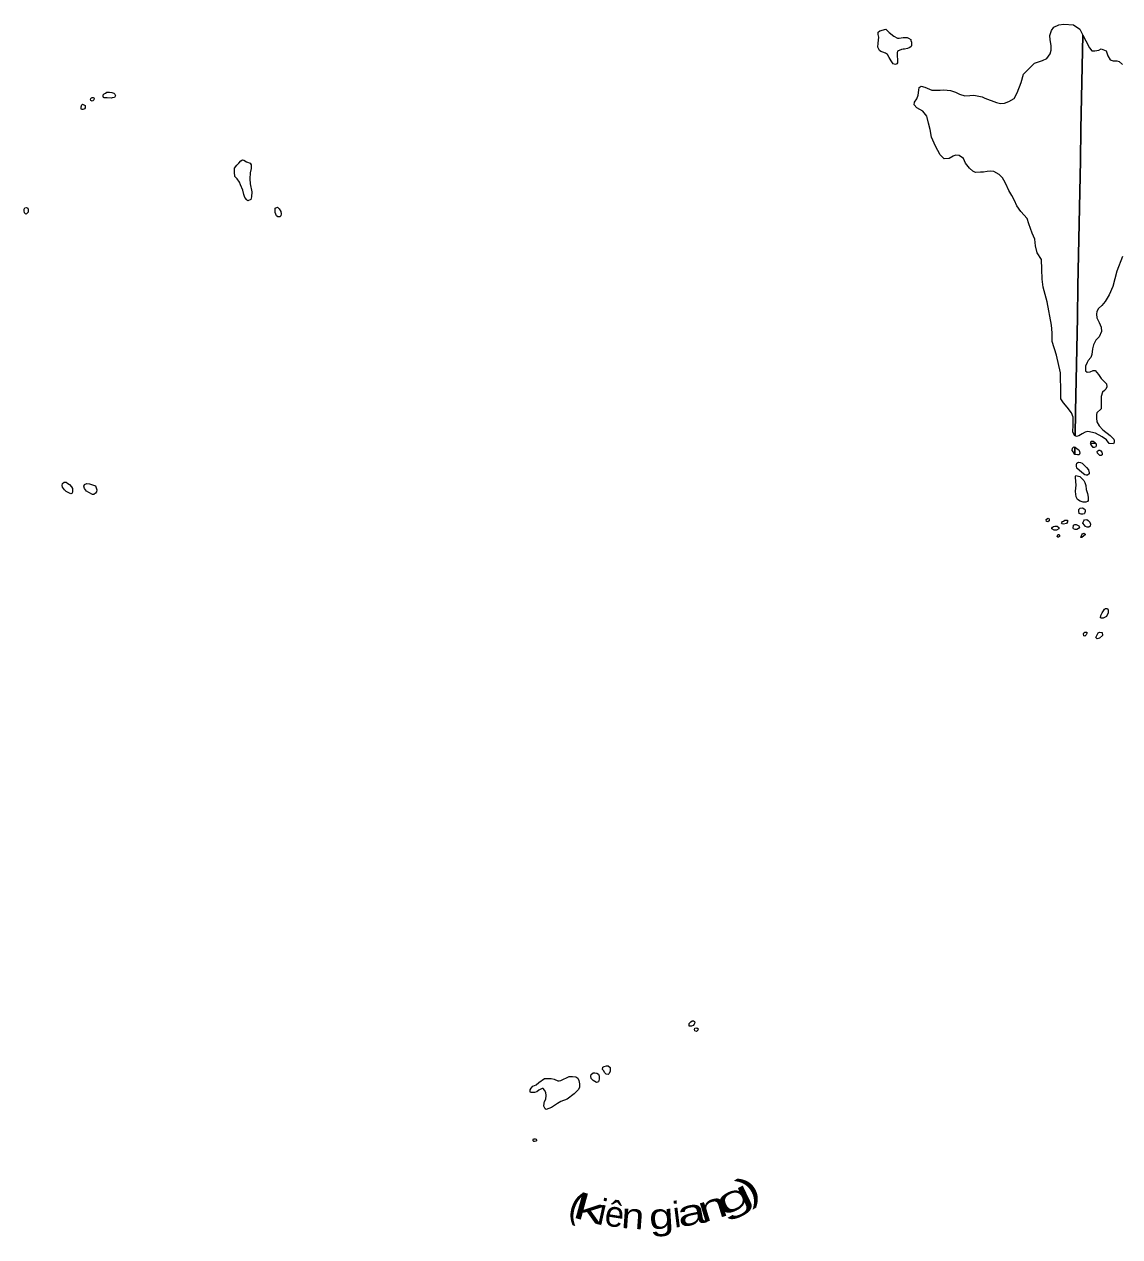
# Model space of a CAD drawing. Header units: metres. Extents: x -835890 to 1024355, y 79891 to 2211954.
# Drawn here: x -562922 to -433987, y 580279 to 722965 of the extents above; entities that cross this region are included whole.
import ezdxf
from ezdxf.enums import TextEntityAlignment as Align

# ---------------------------------------------------------------- set-up
doc = ezdxf.new("R2010")
doc.units = ezdxf.units.M
doc.header["$LTSCALE"] = 2200
doc.layers.add('15', color=7, linetype='Continuous', lineweight=13)
doc.layers.add('18', color=7, linetype='Continuous', lineweight=13)
doc.layers.add('3', color=7, linetype='Continuous')

msp = doc.modelspace()

# ---------------------------------------------------------------- linework, layer by layer
at = {"layer": '15'}
for points in [[(-444005, 718372), (-443065, 718686), (-442556, 718922), (-442184, 719471), (-442067, 719903), (-442067, 720453), (-442184, 721120), (-442224, 721630), (-442028, 722219), (-441754, 722611), (-441167, 722886), (-440580, 722965), (-439444, 722886), (-438701, 722376), (-438339, 721671), (-438410, 717988)], [(-434720, 673607), (-435218, 673616), (-435549, 674060), (-436058, 674413), (-436841, 674845), (-437741, 675041), (-438055, 674962), (-438407, 674766), (-438798, 674531), (-439072, 674452), (-439247, 674540), (-439192, 677386), (-439121, 681078), (-439050, 684770), (-438979, 688462), (-438908, 692153), (-438837, 695845), (-438765, 699536), (-438694, 703226), (-438623, 706917), (-438552, 710607), (-438481, 714298), (-438410, 717988), (-438339, 721671), (-437996, 721002), (-437565, 720178), (-437291, 719825), (-436939, 719825), (-436430, 719903), (-436156, 720060), (-435569, 719825), (-435393, 719236), (-435119, 718765), (-434766, 718647), (-434336, 718647), (-434062, 718569), (-433670, 718215)], [(-438410, 717988), (-438481, 714298), (-438552, 710607), (-438623, 706917), (-438694, 703226), (-438765, 699536), (-438837, 695845), (-438908, 692153), (-438979, 688462), (-439050, 684770), (-439121, 681078), (-439192, 677386), (-439247, 674540), (-439307, 674570), (-439503, 675002), (-439464, 675787), (-439464, 676729), (-439660, 677239), (-440168, 677906), (-440599, 678416), (-440912, 678887), (-440912, 679515), (-440951, 681949), (-441441, 684029), (-441950, 685638), (-441950, 686659), (-442028, 687562), (-442517, 690309), (-442987, 692036), (-443104, 692978), (-443163, 694155), (-443202, 695294), (-443711, 696079), (-443907, 696903), (-443985, 697688), (-444298, 698394), (-444670, 699493), (-444866, 700121), (-445610, 700946), (-446119, 701613), (-446393, 702241), (-446706, 702830), (-447058, 703418), (-447391, 704203), (-447626, 704635), (-447782, 704910), (-448174, 705302), (-448800, 705656), (-449152, 705695), (-449583, 705656), (-450014, 705577), (-450366, 705577), (-450953, 705538), (-451266, 705695), (-451658, 706048), (-452127, 706598), (-452362, 707147), (-452871, 707500), (-453302, 707540), (-453576, 707422), (-454046, 707147), (-454652, 707108), (-455122, 707579), (-455670, 708599), (-456140, 709659), (-456296, 710562), (-456492, 711308), (-456649, 711975), (-456688, 712132), (-457177, 712721), (-457882, 713113), (-458195, 713466), (-458156, 713780), (-457882, 714173), (-457725, 714605), (-457647, 715193), (-457608, 715507), (-457373, 715664), (-456923, 715546), (-456120, 715193), (-455651, 715193), (-455142, 715193), (-454711, 715233), (-453889, 715154), (-453302, 714958), (-452832, 714722), (-452206, 714526), (-451619, 714565), (-451149, 714605), (-450170, 714408), (-449857, 714251), (-448506, 713741), (-448037, 713623), (-447567, 713663), (-447058, 713859), (-446432, 714212), (-446079, 714879), (-445571, 716096), (-445297, 717077), (-444514, 717862), (-444005, 718372)], [(-433670, 695647), (-434336, 693920), (-434806, 692114), (-435217, 691133), (-435686, 690348), (-436078, 689877), (-436469, 689524), (-436665, 689171), (-436743, 688857), (-436704, 688425), (-436391, 687876), (-436156, 687326), (-436117, 686816), (-436411, 686188), (-436802, 685795), (-437076, 685246), (-437193, 684775), (-437272, 684108), (-437389, 683754), (-437702, 683401), (-437820, 683166), (-438015, 682734), (-438015, 682184), (-437820, 682027), (-437467, 682067), (-437115, 682224), (-436880, 682224), (-436489, 681753), (-436156, 681282), (-435725, 680850), (-435530, 680654), (-435491, 680300), (-435608, 680026), (-435765, 679869), (-436000, 679672), (-436156, 679162), (-436156, 678652), (-436156, 678220), (-436156, 677710), (-436665, 677239), (-436743, 677043), (-436743, 676611)], [(-436743, 676611), (-436685, 676179), (-436411, 675708), (-435980, 675237), (-435119, 674570), (-434688, 674138), (-434649, 674020), (-434649, 673785), (-434720, 673607)]]:
    msp.add_lwpolyline(points, dxfattribs=at)
for points in [[(-437409, 673658), (-436822, 673647), (-436762, 673570), (-436762, 673384), (-436818, 673235), (-436984, 673161), (-437114, 673142), (-437300, 673421), (-437411, 673644)], [(-436822, 673647), (-437409, 673658), (-437392, 673830), (-437300, 673885), (-437133, 673885), (-436892, 673737)], [(-439273, 673191), (-439290, 672322), (-439320, 672325), (-439450, 672604), (-439579, 672808), (-439561, 673087), (-439375, 673235)], [(-439290, 672322), (-439273, 673191), (-439246, 673180), (-438986, 672994), (-438819, 672864), (-438708, 672678), (-438690, 672474), (-438782, 672307), (-438968, 672288)], [(-436614, 672474), (-436651, 672678), (-436558, 672771), (-436447, 672827), (-436336, 672827), (-436224, 672752), (-436113, 672622), (-436039, 672474), (-436058, 672307), (-436169, 672232), (-436336, 672214)], [(-439042, 670709), (-439088, 670954), (-439088, 671140), (-439033, 671307), (-438940, 671400), (-438792, 671437), (-438588, 671400), (-438421, 671307), (-438161, 671084), (-437883, 670787), (-437661, 670527), (-437587, 670192), (-437587, 670043), (-437772, 669913), (-437939, 669895), (-438106, 669932), (-438467, 670227)], [(-439144, 669858), (-438680, 669746), (-438217, 669281), (-438087, 669040), (-437995, 668687), (-437958, 668222), (-437791, 667739), (-437707, 667330), (-437689, 667088), (-437707, 666921), (-437800, 666791), (-437967, 666735), (-438282, 666735), (-438653, 666828), (-438968, 667033), (-439135, 667349), (-439190, 667962), (-439153, 668427), (-439135, 668668), (-439172, 669207), (-439209, 669616), (-439209, 669765)], [(-438810, 665657), (-438810, 665880), (-438662, 666029), (-438365, 666066), (-438180, 665955), (-438069, 665806), (-438069, 665620), (-438143, 665397), (-438180, 665360), (-438328, 665323), (-438514, 665323), (-438773, 665397)], [(-442660, 664680), (-442502, 664819), (-442423, 664838), (-442324, 664819), (-442285, 664720), (-442305, 664541), (-442443, 664403), (-442601, 664442)], [(-441712, 663413), (-441969, 663571), (-441969, 663670), (-441890, 663789), (-441771, 663868), (-441633, 663888), (-441494, 663888), (-441336, 663888), (-441158, 663749), (-441158, 663591), (-441435, 663433)], [(-440783, 664165), (-440842, 664244), (-440822, 664324), (-440743, 664442), (-440605, 664502), (-440447, 664601), (-440289, 664621), (-440151, 664601), (-440151, 664403), (-440269, 664205), (-440605, 664126)], [(-439457, 663673), (-439450, 664020), (-439261, 664106), (-439103, 664106), (-438787, 663928), (-438728, 663789), (-438826, 663631), (-439044, 663512), (-439241, 663512), (-439419, 663591)], [(-438313, 664244), (-438293, 664363), (-438234, 664522), (-438135, 664640), (-437878, 664700), (-437700, 664581), (-437522, 664383), (-437423, 664145), (-437483, 663908), (-437641, 663769), (-437838, 663769), (-438016, 663848), (-438154, 664027)], [(-441356, 662700), (-441277, 662878), (-441198, 662937), (-441099, 662937), (-441060, 662819), (-441060, 662680), (-441178, 662621), (-441277, 662621)], [(-438550, 662561), (-438530, 662700), (-438431, 662878), (-438352, 662997), (-438234, 663076), (-438056, 662977), (-438056, 662898), (-438214, 662759), (-438431, 662581), (-438530, 662561)], [(-436229, 653375), (-436076, 653683), (-435891, 653930), (-435768, 654115), (-435645, 654207), (-435430, 654207), (-435337, 654023), (-435368, 653683), (-435553, 653283), (-435953, 653067), (-436137, 653067), (-436260, 653098)], [(-438260, 651217), (-438198, 651341), (-438106, 651433), (-437891, 651433), (-437829, 651341), (-437922, 651094), (-438106, 650971), (-438229, 651002)], [(-436660, 651094), (-436537, 651341), (-436353, 651433), (-436045, 651372), (-436014, 651032), (-436353, 650724), (-436660, 650632), (-436814, 650786)], [(-484387, 605048), (-484662, 605048), (-484681, 605195), (-484662, 605361), (-484461, 605581), (-484314, 605673), (-484168, 605673), (-484021, 605618), (-484003, 605471), (-484076, 605287), (-484204, 605122)], [(-483984, 604828), (-483764, 604846), (-483618, 604755), (-483636, 604571), (-483783, 604443), (-483984, 604516), (-484039, 604663)], [(-495971, 598664), (-496208, 598903), (-496256, 599188), (-496208, 599379), (-495971, 599569), (-495780, 599569), (-495543, 599522), (-495353, 599427), (-495257, 599188), (-495257, 598807), (-495353, 598521), (-495590, 598426)], [(-494877, 599951), (-494830, 600236), (-494687, 600332), (-494402, 600379), (-494211, 600379), (-493974, 600189), (-493974, 599998), (-493974, 599760), (-494069, 599474), (-494211, 599379), (-494449, 599427), (-494592, 599569), (-494734, 599855)], [(-500868, 595472), (-501486, 595234), (-501629, 595330), (-501771, 595663), (-501724, 595997), (-501676, 596187), (-501533, 596473), (-501486, 596902), (-501533, 597235), (-501676, 597521), (-501866, 597712), (-501961, 597712), (-502104, 597664), (-502342, 597521), (-502579, 597330), (-502865, 597235), (-503150, 597235), (-503340, 597235), (-503388, 597378), (-503388, 597569), (-503245, 597759), (-503055, 597997), (-502675, 598140), (-502342, 598426), (-501676, 598903), (-501248, 598903), (-500915, 598903), (-500535, 598807), (-500107, 598617), (-499964, 598617), (-499774, 598664), (-499441, 598807), (-499109, 598998), (-498776, 599141), (-498395, 599141), (-498015, 599093), (-497777, 598950), (-497635, 598664), (-497587, 598283), (-497587, 597854), (-497730, 597569), (-498205, 597092), (-499014, 596473), (-499774, 596187), (-500155, 595949)], [(-503035, 591681), (-502978, 591782), (-502848, 591811), (-502776, 591811), (-502675, 591767), (-502632, 591681), (-502632, 591580), (-502704, 591522), (-502863, 591479), (-502935, 591479), (-503007, 591580)]]:
    msp.add_lwpolyline(points, close=True, dxfattribs=at)
at = {"layer": '18'}
for points in [[(-462227, 722174), (-461522, 722370), (-461131, 721977), (-460583, 721546), (-460133, 721316), (-459937, 721316), (-459702, 721355), (-459467, 721395), (-459232, 721395), (-458997, 721395), (-458841, 721316), (-458567, 721159), (-458567, 721041), (-458489, 720845), (-458489, 720727), (-458489, 720453), (-458528, 720335), (-458684, 720217), (-458958, 720099), (-459311, 720021), (-459467, 720021), (-459663, 719982), (-460133, 719785), (-460172, 719589), (-460172, 719236), (-460133, 718765), (-460133, 718412), (-460211, 718294), (-460368, 718215), (-460642, 718294), (-460876, 718647), (-461111, 719040), (-461307, 719393), (-461542, 719550), (-461855, 719668), (-462090, 719746), (-462247, 719864), (-462442, 720256), (-462403, 720727), (-462364, 721081), (-462325, 721434), (-462403, 721748), (-462403, 722023)], [(-553518, 714292), (-553590, 714354), (-553652, 714479), (-553631, 714644), (-553528, 714790), (-553362, 714872), (-553197, 714955), (-552907, 714955), (-552597, 714914), (-552391, 714852), (-552266, 714748), (-552184, 714582), (-552318, 714354), (-552566, 714313), (-552690, 714271), (-553145, 714292), (-553249, 714292)], [(-555740, 713273), (-555740, 713148), (-555844, 713003), (-555906, 712962), (-556009, 712921), (-556175, 712941), (-556206, 713069), (-556206, 713255), (-556164, 713463), (-556061, 713546), (-555999, 713525), (-555771, 713421)], [(-555130, 714064), (-555089, 714230), (-555006, 714313), (-554944, 714333), (-554800, 714354), (-554738, 714313), (-554675, 714209), (-554717, 714064), (-554841, 713939), (-554944, 713919), (-555068, 713981)], [(-537850, 704782), (-538129, 705062), (-538175, 705574), (-538175, 706040), (-537897, 706366), (-537664, 706599), (-537432, 706878), (-537246, 707018), (-537060, 706971), (-536781, 706785), (-536316, 706599), (-536223, 706412), (-536223, 705993), (-536316, 705481), (-536362, 704782), (-536316, 704177), (-536130, 703245), (-536176, 702639), (-536269, 702360), (-536595, 702174), (-536734, 702313), (-536967, 702593), (-537060, 702919), (-537199, 703431), (-537478, 704083), (-537571, 704363)], [(-562649, 701408), (-562512, 701325), (-562457, 701133), (-562457, 700832), (-562649, 700640), (-562731, 700612), (-562895, 700777), (-562922, 700996), (-562922, 701216), (-562868, 701380)], [(-533108, 701428), (-532922, 701242), (-532736, 700916), (-532690, 700637), (-532736, 700404), (-532829, 700310), (-533062, 700310), (-533248, 700404), (-533387, 700823), (-533387, 701149), (-533387, 701335)], [(-558195, 668188), (-558421, 668479), (-558453, 668705), (-558421, 668931), (-558228, 669061), (-558002, 669061), (-557776, 668931), (-557583, 668802), (-557357, 668544), (-557261, 668318), (-557228, 668092), (-557228, 667898), (-557325, 667736), (-557422, 667704), (-557615, 667769), (-557841, 667898), (-558002, 667995)], [(-555584, 668027), (-555842, 668318), (-555907, 668608), (-555842, 668802), (-555552, 668931), (-555230, 668899), (-554520, 668641), (-554391, 668188), (-554424, 667930), (-554520, 667801), (-554746, 667639), (-554907, 667639), (-555326, 667865)]]:
    msp.add_lwpolyline(points, close=True, dxfattribs=at)

# ---------------------------------------------------------------- texts
at = {"layer": '3'}
for s, rotation, width, p in [(')', 33.029, 1.5, (-476889, 584723)), ('(', 341.48, 1.05, (-498409, 582594)), ('k', 344.601, 1.8, (-496757, 582118)), ('g', 25.645, 1.9, (-478811, 583520)), ('n', 355.81, 1.2, (-491391, 581226)), ('a', 10.617, 1.5, (-484140, 581694)), ('n', 16.934, 1.5, (-481523, 582376)), ('g', 3.392, 1.3, (-487852, 581212))]:
    msp.add_text(s, height=3000, rotation=rotation, dxfattribs=dict(at, width=width)).set_placement(p, align=Align.CENTER)
for s, rotation, p in [('i', 347.686, (-495168, 581748)), ('ê', 350.895, (-493648, 581477)), ('i', 7.125, (-485937, 581400))]:
    msp.add_text(s, height=3000, rotation=rotation, dxfattribs=at).set_placement(p, align=Align.CENTER)

doc.saveas('drawing.dxf')
